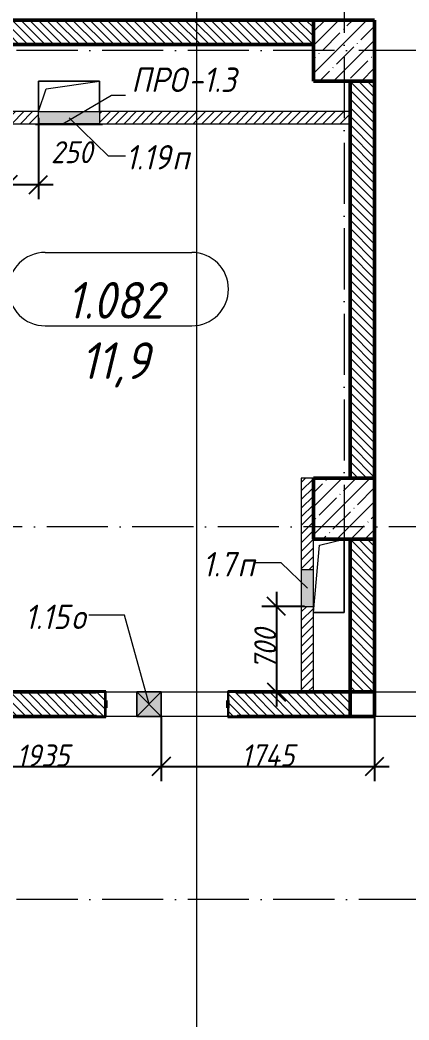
# Model space of a CAD drawing. Header units: millimetres. Extents: x -12989 to 629078, y -109036 to 555275.
# Drawn here: x 593512 to 596695, y 274287 to 282473 of the extents above; entities that cross this region are included whole.
import ezdxf

# ---------------------------------------------------------------- set-up
doc = ezdxf.new("R2010")
doc.units = ezdxf.units.MM
doc.linetypes.add('50_200_ШТРИХ_1Т_ш5_п1_п1_', pattern=[700, 500, -100, 0, -100])
for name, color, linetype, lineweight in [('A-____-____-DIMS', 7, 'Continuous', 9), ('A-DETL-GENF-OTLN', 7, 'Continuous', 9), ('A-FLOR-____-OTLN', 7, 'Continuous', 9), ('A-GENM-____-IDEN', 7, 'Continuous', 9), ('A-GENM-____-MCUT', 7, 'Continuous', 25), ('A-GENM-____-OTLN', 7, 'Continuous', 9), ('A-GENM-____-OTLN-1', 7, 'Continuous', 25), ('A-GLAZ-____-IDEN', 7, 'Continuous', 9), ('A-GLAZ-____-OTLN', 7, 'Continuous', 9), ('A-WALL-____-MCUT-2', 7, 'Continuous', 50), ('A-WALL-____-PATT-1', 7, 'Continuous', 9), ('A-WALL-FNSH-MCUT-1', 7, 'Continuous', 9), ('I-WALL-____-OTLN', 7, 'Continuous', 9), ('S-COLS-____-MCUT', 7, 'Continuous', 50), ('S-COLS-____-OTLN', 7, 'Continuous', 9), ('S-GRID-____-OTLN-1', 7, '50_200_ШТРИХ_1Т_ш5_п1_п1_', 9)]:
    doc.layers.add(name, color=color, linetype=linetype, lineweight=lineweight)
for name, color, linetype, lineweight, true_color in [('A-AREA-IDEN-1', 7, 'Continuous', 9, 0xaaaaaa), ('A-GLAZ-____-OTLN-1', 7, 'Continuous', 9, 0xc0c0c0), ('G-____-____-SYMB-1', 9, 'Continuous', 9, 0x808080)]:
    doc.layers.add(name, color=color, linetype=linetype, lineweight=lineweight, true_color=true_color)
doc.styles.add('ISOCPEUR_I', font='isocpeui.ttf', dxfattribs={"width": 0.9, "height": 2.5})
doc.styles.add('ISOCPEUR_I_10', font='isocpeui.ttf', dxfattribs={"width": 0.9, "height": 180})
doc.styles.add('ISOCPEUR_I_9', font='isocpeui.ttf', dxfattribs={"width": 0.9, "height": 250})
doc.dimstyles.new('ISO-1_8_0_9К_СРЕДНИЙ_Кладочные_3', dxfattribs={"dimscale": 304.8, "dimtxt": 179.276612, "dimasz": 0.492126, "dimexe": 0.393701, "dimexo": 0, "dimgap": 0, "dimtad": 1, "dimdec": 3, "dimrnd": 0.001, "dimdsep": 46, "dimtxsty": 'ISOCPEUR_I_10', "dimblk1": 'OBLIQUE', "dimblk2": 'OBLIQUE', "dimsah": 1, "dimcen": 0.09, "dimdle": 0.393701, "dimazin": 0, "dimtfac": 1, "dimtdec": 4, "dimtix": 1, "dimtmove": 0, "dimatfit": 3, "dimfxl": 1, "dimtvp": 1, "dimtolj": 1, "dimtzin": 0, "dimarcsym": 2})
doc.dimstyles.new('ISO-1_8_0_9К_СРЕДНИЙ_Кладочные_4', dxfattribs={"dimscale": 304.8, "dimtxt": 179.276612, "dimasz": 0.492126, "dimexe": 0.393701, "dimexo": 0, "dimgap": 0, "dimtad": 1, "dimdec": 3, "dimrnd": 0.001, "dimdsep": 46, "dimtxsty": 'ISOCPEUR_I_10', "dimblk1": 'OBLIQUE', "dimblk2": 'OBLIQUE', "dimsah": 1, "dimcen": 0.09, "dimdle": 0.393701, "dimazin": 0, "dimtfac": 1, "dimtdec": 4, "dimtix": 1, "dimtmove": 1, "dimatfit": 3, "dimfxl": 1, "dimtvp": 1, "dimtolj": 1, "dimtzin": 0, "dimarcsym": 2})
pattern_1 = [(135, (513013.31, 265891.49), (-35.35534, -35.35534), [])]
pattern_2 = [(45, (513013.31, 265891.49), (-35.35534, 35.35534), [])]

# ---------------------------------------------------------------- blocks, each defined once
blk = doc.blocks.new('BSC_Колонна _Прямоугольная - 500х500-V19-АР1_План отверстий 1 этажа в осях 1-64_А-ГГ')
at = {"layer": 'S-COLS-____-OTLN'}
h = blk.add_hatch(dxfattribs=at)
h.set_pattern_fill('FP_50', color=256, style=0, pattern_type=2)
h.set_pattern_definition([(45, (-83150, -12581.04), (-114.04925, 114.04925), []), (45, (-83035.95, -12581.04), (-114.04925, 114.04925), [201.613, -40.323, 3.353, -36.97])])
h.paths.add_polyline_path([(-250, -250), (250, -250), (250, 250), (-250, 250)], flags=0)
at = {"layer": 'S-COLS-____-MCUT'}
for p, q in [((250, 250), (-250, 250)), ((-250, 250), (-250, -250)), ((250, -250), (250, 250)), ((-250, -250), (250, -250))]:
    blk.add_line(p, q, dxfattribs=at)
blk = doc.blocks.new('BSC_Колонна _Прямоугольная - 500х500-V26-АР1_План отверстий 1 этажа в осях 1-64_А-ГГ')
at = {"layer": 'S-COLS-____-OTLN'}
h = blk.add_hatch(dxfattribs=at)
h.set_pattern_fill('FP_58', color=256, style=0, pattern_type=2)
h.set_pattern_definition([(45, (-83150, -16331.04), (-114.04925, 114.04925), []), (45, (-83035.95, -16331.04), (-114.04925, 114.04925), [201.613, -40.323, 3.353, -36.97])])
h.paths.add_polyline_path([(-250, -250), (250, -250), (250, 250), (-250, 250)], flags=0)
at = {"layer": 'S-COLS-____-MCUT'}
for p, q in [((250, 250), (-250, 250)), ((-250, 250), (-250, -250)), ((250, -250), (250, 250)), ((-250, -250), (250, -250))]:
    blk.add_line(p, q, dxfattribs=at)
blk = doc.blocks.new('154_Стойка_СКБ_Уголок - СМ-2230_200-28216496-АР1_План отверстий 1 этажа в осях 1-64_А-ГГ')
at = {"layer": 'A-GENM-____-MCUT'}
for p, q in [((125, 156), (125, 81)), ((200, 156), (125, 156)), ((131, 81), (131, 150)), ((131, 150), (200, 150)), ((200, 150), (200, 156)), ((125, 81), (131, 81)), ((131, 19), (125, 19)), ((125, 19), (125, -56)), ((131, -50), (131, 19)), ((125, -56), (200, -56)), ((200, -50), (131, -50)), ((200, -56), (200, -50))]:
    blk.add_line(p, q, dxfattribs=at)
blk = doc.blocks.new('AR_Отверстие Ниша - Лючок-32403071-АР1_План отверстий 1 этажа в осях 1-64_А-ГГ')
at = {"layer": 'A-GLAZ-____-OTLN'}
blk.add_hatch(color=256, dxfattribs=at).paths.add_polyline_path([(-250, 50), (-250, -50), (250, -50), (250, 50)], flags=0)
for p, q in [((-250, 50), (250, 50)), ((-250, -50), (-250, 50)), ((250, 50), (250, -50)), ((250, -50), (-250, -50))]:
    blk.add_line(p, q, dxfattribs=at)
blk = doc.blocks.new('Л_Общий_Лючок - Лючок-29684388-АР1_План отверстий 1 этажа в осях 1-64_А-ГГ')
at = {"layer": 'A-GLAZ-____-OTLN-1'}
blk.add_hatch(color=256, dxfattribs=at).paths.add_polyline_path([(524, -6), (524, 0), (-24, 0), (-24, -6), (500, -6)], flags=0)
at = {"layer": 'A-GLAZ-____-OTLN'}
for p, q in [((-24, 0), (-24, -6)), ((524, 0), (524, -6)), ((-24, -6), (524, -6))]:
    blk.add_line(p, q, dxfattribs=at)
blk = doc.blocks.new('AR_Отверстие Ниша - Лючок-32403755-АР1_План отверстий 1 этажа в осях 1-64_А-ГГ')
at = {"layer": 'A-GLAZ-____-OTLN'}
blk.add_hatch(color=256, dxfattribs=at).paths.add_polyline_path([(150, -50), (150, 50), (-150, 50), (-150, -50)], flags=0)
for p, q in [((150, 50), (-150, 50)), ((-150, 50), (-150, -50)), ((150, -50), (150, 50)), ((-150, -50), (150, -50))]:
    blk.add_line(p, q, dxfattribs=at)
blk = doc.blocks.new('AR_Отверстие прямоугольное _в плите_ - AR_Отверстие прямоугольное _в плите_-30459257-АР1_План отверстий 1 этажа в осях 1-64_А-ГГ')
at = {"layer": 'A-GENM-____-OTLN'}
for p, q in [((250, 125), (-250, 125)), ((-250, 125), (-250, -125)), ((-187.5, 62.5), (250, 125)), ((250, -125), (250, 125)), ((-250, -125), (-187.5, 62.5))]:
    blk.add_line(p, q, dxfattribs=at)
blk = doc.blocks.new('AR_Отверстие прямоугольное _в плите_ - AR_Отверстие прямоугольное _в плите_-30459234-АР1_План отверстий 1 этажа в осях 1-64_А-ГГ')
at = {"layer": 'A-GENM-____-OTLN'}
for p, q in [((-125, -300), (-75, 250)), ((-75, 250), (125, 300)), ((125, -300), (125, 300)), ((-125, -300), (125, -300))]:
    blk.add_line(p, q, dxfattribs=at)
blk = doc.blocks.new('BSC_Колонна _Прямоугольная1 - 200х200 _металл_-35201515-АР1_План отверстий 1 этажа в осях 1-64_А-ГГ')
at = {"layer": 'S-COLS-____-MCUT'}
for p, q in [((100, 100), (-100, 100)), ((-100, 100), (-100, -100)), ((100, -100), (100, 100)), ((-100, -100), (100, -100))]:
    blk.add_line(p, q, dxfattribs=at)
blk = doc.blocks.new('AR_Отверстие прямоугольное _в стене__БезПР - AR_Отверстие прямоугольное _в стене__БезПР-36428014-АР1_План отверстий 1 этажа в осях 1-64_А-ГГ')
at = {"layer": 'A-GLAZ-____-OTLN'}
blk.add_hatch(color=256, dxfattribs=at).paths.add_polyline_path([(100, 100), (-100, 100), (-100, -100), (100, -100)], flags=0)
at = {"layer": 'A-DETL-GENF-OTLN'}
for p, q in [((-100, -100), (-100, 100)), ((-100, 100), (100, 100)), ((100, 100), (-100, -100)), ((-100, 100), (100, -100)), ((100, 100), (-100, 100)), ((-100, 100), (-100, -100)), ((100, 100), (100, -100)), ((100, -100), (100, 100)), ((100, -100), (-100, -100)), ((-100, -100), (100, -100))]:
    blk.add_line(p, q, dxfattribs=at)
blk = doc.blocks.new('_Oblique')
at = {"color": 0, "linetype": 'ByBlock', "lineweight": -2}
blk.add_line((-0.5, -0.5), (0.5, 0.5), dxfattribs=at)
blk = doc.blocks.new('*D5794')
at = {"layer": 'A-____-____-DIMS', "color": 0, "lineweight": -2, "transparency": 16777216}
for p, q in [((593663.3, 281671.2), (593663.3, 281005.4)), ((593413.3, 281231.5), (593413.3, 281005.4)), ((593293.3, 281125.4), (593783.3, 281125.4))]:
    blk.add_line(p, q, dxfattribs=at)
at = {"layer": 'Defpoints', "color": 0, "transparency": 16777216}
for p in [(593663.3, 281671.2), (593413.3, 281231.5), (593663.3, 281125.4)]:
    blk.add_point(p, dxfattribs=at)
at = {"layer": 'A-____-____-DIMS', "color": 0, "lineweight": -2, "transparency": 16777216, "xscale": 150, "yscale": 150, "zscale": 150, "rotation": 180}
blk.add_blockref('_Oblique', (593413.3, 281125.4), dxfattribs=at)
at = {"layer": 'A-____-____-DIMS', "color": 0, "lineweight": -2, "transparency": 16777216, "xscale": 150, "yscale": 150, "zscale": 150}
blk.add_blockref('_Oblique', (593663.3, 281125.4), dxfattribs=at)
at = {"layer": 'A-____-____-DIMS', "color": 0, "transparency": 16777216, "insert": (593765.2, 281480.5), "char_height": 180, "width": 409.578, "attachment_point": 1, "line_spacing_factor": 1.149209, "style": 'ISOCPEUR_I_10'}
blk.add_mtext('\\A1;250', dxfattribs=at)
blk = doc.blocks.new('*D5799')
at = {"layer": 'A-____-____-DIMS', "color": 0, "lineweight": -2, "transparency": 16777216}
for p, q in [((595610.4, 277792.5), (595610.4, 276852.5)), ((595839.8, 277672.5), (595490.4, 277672.5)), ((595716.4, 276972.5), (595490.4, 276972.5))]:
    blk.add_line(p, q, dxfattribs=at)
at = {"layer": 'Defpoints', "color": 0, "transparency": 16777216}
for p in [(595839.8, 277672.5), (595610.4, 276972.5), (595716.4, 276972.5)]:
    blk.add_point(p, dxfattribs=at)
at = {"layer": 'A-____-____-DIMS', "color": 0, "lineweight": -2, "transparency": 16777216, "xscale": 150, "yscale": 150, "zscale": 150}
for p, rotation in [((595610.4, 277672.5), 90), ((595610.4, 276972.5), 270)]:
    blk.add_blockref('_Oblique', p, dxfattribs=dict(at, rotation=rotation))
at = {"layer": 'A-____-____-DIMS', "color": 0, "transparency": 16777216, "insert": (595519.2, 277322.5), "char_height": 180, "width": 409.578, "attachment_point": 5, "rotation": 90, "style": 'ISOCPEUR_I_10'}
blk.add_mtext('\\A1;700', dxfattribs=at)
blk = doc.blocks.new('*D5846')
at = {"layer": 'A-____-____-DIMS', "color": 0, "lineweight": -2, "transparency": 16777216}
for p, q in [((592733.3, 276772.5), (592733.3, 276242.2)), ((594668.3, 276772.5), (594668.3, 276242.2)), ((592613.3, 276362.2), (594788.3, 276362.2))]:
    blk.add_line(p, q, dxfattribs=at)
at = {"layer": 'Defpoints', "color": 0, "transparency": 16777216}
for p in [(592733.3, 276772.5), (594668.3, 276772.5), (594668.3, 276362.2)]:
    blk.add_point(p, dxfattribs=at)
at = {"layer": 'A-____-____-DIMS', "color": 0, "lineweight": -2, "transparency": 16777216, "xscale": 150, "yscale": 150, "zscale": 150, "rotation": 180}
blk.add_blockref('_Oblique', (592733.3, 276362.2), dxfattribs=at)
at = {"layer": 'A-____-____-DIMS', "color": 0, "lineweight": -2, "transparency": 16777216, "xscale": 150, "yscale": 150, "zscale": 150}
blk.add_blockref('_Oblique', (594668.3, 276362.2), dxfattribs=at)
at = {"layer": 'A-____-____-DIMS', "color": 0, "transparency": 16777216, "insert": (593700.8, 276452.2), "char_height": 180, "width": 504.733, "attachment_point": 5, "style": 'ISOCPEUR_I_10'}
blk.add_mtext('\\A1;1935', dxfattribs=at)
blk = doc.blocks.new('*D5847')
at = {"layer": 'A-____-____-DIMS', "color": 0, "lineweight": -2, "transparency": 16777216}
for p, q in [((596413.3, 277161.3), (596413.3, 276242.2)), ((594668.3, 276772.5), (594668.3, 276242.2)), ((594548.3, 276362.2), (596533.3, 276362.2))]:
    blk.add_line(p, q, dxfattribs=at)
at = {"layer": 'Defpoints', "color": 0, "transparency": 16777216}
for p in [(596413.3, 277161.3), (594668.3, 276772.5), (596413.3, 276362.2)]:
    blk.add_point(p, dxfattribs=at)
at = {"layer": 'A-____-____-DIMS', "color": 0, "lineweight": -2, "transparency": 16777216, "xscale": 150, "yscale": 150, "zscale": 150, "rotation": 180}
blk.add_blockref('_Oblique', (594668.3, 276362.2), dxfattribs=at)
at = {"layer": 'A-____-____-DIMS', "color": 0, "lineweight": -2, "transparency": 16777216, "xscale": 150, "yscale": 150, "zscale": 150}
blk.add_blockref('_Oblique', (596413.3, 276362.2), dxfattribs=at)
at = {"layer": 'A-____-____-DIMS', "color": 0, "transparency": 16777216, "insert": (595540.8, 276453.4), "char_height": 180, "width": 521.281, "attachment_point": 5, "style": 'ISOCPEUR_I_10'}
blk.add_mtext('\\A1;1745', dxfattribs=at)
blk = doc.blocks.new('AAR_СКБ_Марка_помещения_1_5 ммп - Номер _ Площадь-27962135-АИ_План этажа_Стены_1')
at = {"layer": 'A-AREA-IDEN-1'}
for p, q in [((-2.987, 3), (3.013, 3)), ((-2.987, 0), (3.013, 0))]:
    blk.add_line(p, q, dxfattribs=at)
for centre, start, end in [((-2.987, 1.5), 90, 270), ((3.013, 1.5), 270, 90)]:
    blk.add_arc(centre, 1.5, start, end, dxfattribs=at)

msp = doc.modelspace()

# ---------------------------------------------------------------- hatches: boundary and pattern name
at = {"layer": 'A-WALL-____-PATT-1'}
h = msp.add_hatch(dxfattribs=at)
h.set_pattern_fill('FP_6', color=256, style=0, pattern_type=2)
h.set_pattern_definition(pattern_1)
h.paths.add_polyline_path([(595913.3109, 282272.5335), (595913.3109, 282472.5335), (591013.3109, 282472.5335), (591013.3109, 282272.5335), (594301.718, 282272.5335)], flags=0)
h = msp.add_hatch(dxfattribs=at)
h.set_pattern_fill('FP_6', color=256, style=0, pattern_type=2)
h.set_pattern_definition(pattern_1)
h.paths.add_polyline_path([(596413.3109, 278722.5335), (596413.3109, 281972.5335), (596213.3109, 281972.5335), (596213.3109, 278722.5335)], flags=0)
h = msp.add_hatch(dxfattribs=at)
h.set_pattern_fill('FP_5', color=256, style=0, pattern_type=2)
h.set_pattern_definition(pattern_2)
h.paths.add_polyline_path([(596213.3109, 281622.5335), (596213.3109, 281722.5335), (594163.3109, 281722.5335), (594163.3109, 281622.5335), (594301.718, 281622.5335)], flags=0)
h.paths.add_polyline_path([(593413.3109, 281622.5335), (593663.3109, 281622.5335), (593663.3109, 281722.5335), (593013.3109, 281722.5335), (593013.3109, 281622.5335), (593313.3109, 281622.5335)], flags=0)
h.paths.add_polyline_path([(592513.3109, 281622.5335), (592513.3109, 281722.5335), (591013.3109, 281722.5335), (591013.3109, 281622.5335), (591113.3109, 281622.5335)], flags=0)
h = msp.add_hatch(dxfattribs=at)
h.set_pattern_fill('FP_5', color=256, style=0, pattern_type=2)
h.set_pattern_definition(pattern_2)
h.paths.add_polyline_path([(595813.3109, 276972.5335), (595913.3109, 276972.5335), (595913.3109, 277672.5335), (595813.3109, 277672.5335)], flags=0)
h.paths.add_polyline_path([(595813.3109, 277972.5335), (595913.3109, 277972.5335), (595913.3109, 278722.5335), (595813.3109, 278722.5335), (595813.3109, 278222.5335)], flags=0)
h = msp.add_hatch(dxfattribs=at)
h.set_pattern_fill('FP_6', color=256, style=0, pattern_type=2)
h.set_pattern_definition(pattern_1)
h.paths.add_polyline_path([(596413.3109, 276972.5335), (596413.3109, 278222.5335), (596213.3109, 278222.5335), (596213.3109, 276972.5335)], flags=0)
h = msp.add_hatch(dxfattribs=at)
h.set_pattern_fill('FP_6', color=256, style=0, pattern_type=2)
h.set_pattern_definition(pattern_1)
h.paths.add_polyline_path([(595288.3109, 276772.5335), (596213.3109, 276772.5335), (596213.3109, 276972.5335), (595219.3109, 276972.5335), (595219.3109, 276903.5335), (595213.3109, 276903.5335), (595213.3109, 276841.5335), (595219.3109, 276841.5335), (595219.3109, 276772.5335)], flags=0)
h.paths.add_polyline_path([(594138.3109, 276772.5335), (594207.3109, 276772.5335), (594207.3109, 276841.5335), (594213.3109, 276841.5335), (594213.3109, 276903.5335), (594207.3109, 276903.5335), (594207.3109, 276972.5335), (593119.3109, 276972.5335), (593119.3109, 276903.5335), (593113.3109, 276903.5335), (593113.3109, 276841.5335), (593119.3109, 276841.5335), (593119.3109, 276772.5335), (593188.3109, 276772.5335)], flags=0)
h.paths.add_polyline_path([(590766.7895, 276772.5335), (591957.3109, 276772.5335), (591957.3109, 276841.5335), (591963.3109, 276841.5335), (591963.3109, 276903.5335), (591957.3109, 276903.5335), (591957.3109, 276972.5335), (590613.3109, 276972.5335), (590613.3109, 276772.5335)], flags=0)

# ---------------------------------------------------------------- linework, layer by layer
at = {"layer": 'A-FLOR-____-OTLN'}
for p, q in [((593663.3109, 281972.5335), (594163.3109, 281972.5335)), ((593663.3109, 281722.5335), (593663.3109, 281972.5335)), ((594163.3109, 281972.5335), (594163.3109, 281722.5335)), ((596163.3109, 278222.5335), (596163.3109, 277622.5335)), ((596163.3109, 277622.5335), (595913.3109, 277622.5335))]:
    msp.add_line(p, q, dxfattribs=at)
at = {"layer": 'A-GENM-____-IDEN'}
for p, q in [((593863.2985, 281622.5335), (594261.982, 281856.1466)), ((594261.982, 281856.1466), (594376.2917, 281856.1466))]:
    msp.add_line(p, q, dxfattribs=at)
at = {"layer": 'A-GLAZ-____-IDEN'}
for p, q in [((593913.3109, 281672.5335), (594234.8013, 281361.0335)), ((594234.8013, 281361.0335), (594376.2917, 281361.0335)), ((595649.0825, 278029.901), (595434.8541, 278029.901)), ((595863.3109, 277822.5335), (595649.0825, 278029.901)), ((594366.2135, 277599.5335), (594074.708, 277599.5335)), ((594568.3109, 276872.5335), (594366.2135, 277599.5335))]:
    msp.add_line(p, q, dxfattribs=at)
at = {"layer": 'A-WALL-____-MCUT-2'}
for p, q in [((595913.3109, 282472.5335), (591013.3109, 282472.5335)), ((591013.3109, 282272.5335), (595913.3109, 282272.5335)), ((596213.3109, 281972.5335), (596213.3109, 278722.5335)), ((596413.3109, 278722.5335), (596413.3109, 281972.5335)), ((596213.3109, 278222.5335), (596213.3109, 276972.5335)), ((596413.3109, 276972.5335), (596413.3109, 278222.5335)), ((594138.3109, 276972.5335), (593188.3109, 276972.5335)), ((596213.3109, 276972.5335), (595288.3109, 276972.5335)), ((594213.3109, 276841.5335), (594213.3109, 276903.5335)), ((595213.3109, 276903.5335), (595213.3109, 276841.5335)), ((593188.3109, 276772.5335), (594138.3109, 276772.5335)), ((595288.3109, 276772.5335), (596213.3109, 276772.5335))]:
    msp.add_line(p, q, dxfattribs=at)
at = {"layer": 'A-WALL-FNSH-MCUT-1'}
for p, q in [((593663.3109, 281722.5335), (593013.3109, 281722.5335)), ((596213.3109, 281722.5335), (594163.3109, 281722.5335)), ((593413.3109, 281622.5335), (593663.3109, 281622.5335)), ((594163.3109, 281622.5335), (596213.3109, 281622.5335)), ((595813.3109, 278722.5335), (595813.3109, 277972.5335)), ((595913.3109, 278722.5335), (595813.3109, 278722.5335)), ((595913.3109, 277972.5335), (595913.3109, 278222.5335)), ((595813.3109, 277672.5335), (595813.3109, 276972.5335)), ((595913.3109, 276972.5335), (595913.3109, 277672.5335))]:
    msp.add_line(p, q, dxfattribs=at)
at = {"layer": 'G-____-____-SYMB-1'}
msp.add_line((594956.3086, 311297.8177), (594956.3086, 261103.0337), dxfattribs=at)
at = {"layer": 'I-WALL-____-OTLN'}
for p, q in [((594213.3109, 276972.5335), (594468.3109, 276972.5335)), ((594668.3109, 276972.5335), (595213.3109, 276972.5335)), ((596413.3109, 276972.5335), (601213.3109, 276972.5335)), ((594468.3109, 276772.5335), (594213.3109, 276772.5335)), ((595213.3109, 276772.5335), (594668.3109, 276772.5335)), ((601213.3109, 276772.5335), (596413.3109, 276772.5335))]:
    msp.add_line(p, q, dxfattribs=at)
at = {"layer": 'S-GRID-____-OTLN-1'}
for p, q in [((596163.3109, 315772.4512), (596163.3109, 277714.2258)), ((617087.7175, 282222.5335), (580340.0813, 282222.5335)), ((603332.0982, 278322.5335), (580340.0813, 278322.5335)), ((617087.7175, 275272.5335), (508556.9485, 275272.5335))]:
    msp.add_line(p, q, dxfattribs=at)

# ---------------------------------------------------------------- block references
at = {"layer": 'A-AREA-IDEN-1', "xscale": 199.9999999999999, "yscale": 199.9999999999999, "zscale": 199.9999999999999}
msp.add_blockref('AAR_СКБ_Марка_помещения_1_5 ммп - Номер _ Площадь-27962135-АИ_План этажа_Стены_1', (594314.9947, 279969.61), dxfattribs=at)
at = {"layer": 'A-GENM-____-OTLN'}
for name, p in [('AR_Отверстие прямоугольное _в плите_ - AR_Отверстие прямоугольное _в плите_-30459257-АР1_План отверстий 1 этажа в осях 1-64_А-ГГ', (593913.3109, 281847.5335)), ('AR_Отверстие прямоугольное _в плите_ - AR_Отверстие прямоугольное _в плите_-30459234-АР1_План отверстий 1 этажа в осях 1-64_А-ГГ', (596038.3109, 277922.5335))]:
    msp.add_blockref(name, p, dxfattribs=at)
at = {"layer": 'A-GENM-____-OTLN-1', "rotation": 180}
msp.add_blockref('154_Стойка_СКБ_Уголок - СМ-2230_200-28216496-АР1_План отверстий 1 этажа в осях 1-64_А-ГГ', (594338.3109, 276922.5335), dxfattribs=at)
at = {"layer": 'A-GENM-____-OTLN-1'}
msp.add_blockref('154_Стойка_СКБ_Уголок - СМ-2230_200-28216496-АР1_План отверстий 1 этажа в осях 1-64_А-ГГ', (595088.3109, 276822.5335), dxfattribs=at)
at = {"layer": 'A-GLAZ-____-OTLN'}
for name, p, rotation in [('AR_Отверстие Ниша - Лючок-32403071-АР1_План отверстий 1 этажа в осях 1-64_А-ГГ', (593913.3109, 281672.5335), 180), ('AR_Отверстие Ниша - Лючок-32403755-АР1_План отверстий 1 этажа в осях 1-64_А-ГГ', (595863.3109, 277822.5335), 270), ('AR_Отверстие прямоугольное _в стене__БезПР - AR_Отверстие прямоугольное _в стене__БезПР-36428014-АР1_План отверстий 1 этажа в осях 1-64_А-ГГ', (594568.3109, 276872.5335), 180)]:
    msp.add_blockref(name, p, dxfattribs=dict(at, rotation=rotation))
msp.add_blockref('Л_Общий_Лючок - Лючок-29684388-АР1_План отверстий 1 этажа в осях 1-64_А-ГГ', (593663.3109, 281622.5335), dxfattribs=at)
at = {"layer": 'S-COLS-____-OTLN'}
for name, p in [('BSC_Колонна _Прямоугольная - 500х500-V26-АР1_План отверстий 1 этажа в осях 1-64_А-ГГ', (596163.3109, 282222.5335)), ('BSC_Колонна _Прямоугольная - 500х500-V19-АР1_План отверстий 1 этажа в осях 1-64_А-ГГ', (596163.3109, 278472.5335))]:
    msp.add_blockref(name, p, dxfattribs=at)
at = {"layer": 'S-COLS-____-OTLN', "rotation": 180}
msp.add_blockref('BSC_Колонна _Прямоугольная1 - 200х200 _металл_-35201515-АР1_План отверстий 1 этажа в осях 1-64_А-ГГ', (596313.3109, 276872.5335), dxfattribs=at)

# ---------------------------------------------------------------- texts
at = {"layer": 'A-AREA-IDEN-1', "char_height": 300, "attachment_point": 8, "line_spacing_factor": 1.139951, "style": 'ISOCPEUR_I'}
for s, insert, width in [('\\pxqc,t8.46667,16.93333,25.4,33.86667,42.33333,50.8,59.26667,67.73333,76.2,84.66667,93.13333,101.6,110.06667,118.53333,127,135.46667,143.93333,152.4,160.86667,169.33333,177.8,186.26667,194.73333,203.2,211.66667,220.13333,228.6,237.06667,245.53333,254,262.46667,270.93333;{1.082}', (594289.5656, 280027.9398), 900), ('\\pxqc,t8.46667,16.93333,25.4,33.86667,42.33333,50.8,59.26667,67.73333,76.2,84.66667,93.13333,101.6,110.06667,118.53333,127,135.46667,143.93333,152.4,160.86667,169.33333,177.8,186.26667,194.73333,203.2,211.66667,220.13333,228.6,237.06667,245.53333,254,262.46667,270.93333;{11,9}', (594290.5656, 279463.9919), 648)]:
    msp.add_mtext(s, dxfattribs=dict(at, insert=insert, width=width))
at = {"layer": 'A-GENM-____-IDEN', "char_height": 200, "attachment_point": 1, "style": 'ISOCPEUR_I_9'}
for s, insert, width in [('ПРО', (594423.435, 282083.2628), 562.784625), ('-1.3', (594887.7788, 282083.2628), 505.063125)]:
    msp.add_mtext(s, dxfattribs=dict(at, insert=insert, width=width))
at = {"layer": 'A-GLAZ-____-IDEN', "char_height": 200, "attachment_point": 1, "style": 'ISOCPEUR_I_9'}
for s, insert, width in [('1.19', (594376.2917, 281448.6481), 461.772), ('\\fISOCPEUR|b0|i1|c204|p34|;\\W.9;п', (594757.2917, 281448.6481), 158.734125), ('1.7', (595005.8963, 278117.5156), 346.329), ('\\fISOCPEUR|b0|i1|c204|p34|;\\W.9;п', (595291.6463, 278117.5156), 158.734125), ('1.15', (593550.3494, 277687.1481), 461.772), ('\\fISOCPEUR|b0|i1|c204|p34|;\\W.9;о', (593931.3494, 277687.1481), 158.734125)]:
    msp.add_mtext(s, dxfattribs=dict(at, insert=insert, width=width))

# ---------------------------------------------------------------- dimensions: what is measured, and where the dimension line sits
at = {"layer": 'A-____-____-DIMS'}
dim = msp.add_linear_dim(base=(593663.3109, 281125.3851), p1=(593413.3109, 281231.4511), p2=(593663.3109, 281671.1835), dimstyle='ISO-1_8_0_9К_СРЕДНИЙ_Кладочные_4', override={"dimpost": '<>', "dimfxl": 505.830568}, dxfattribs=at)
dim.commit()
dim.dimension.update_dxf_attribs({"geometry": '*D5794', "text_midpoint": (593970.0285, 281240.5471), "dimtype": 160})
dim = msp.add_linear_dim(base=(595610.3657, 276972.5335), p1=(595839.7989, 277672.5335), p2=(595716.4317, 276972.5335), angle=90, dimstyle='ISO-1_8_0_9К_СРЕДНИЙ_Кладочные_3', override={"dimpost": '<>', "dimfxl": 710.787931}, dxfattribs=at)
dim.commit()
dim.dimension.update_dxf_attribs({"geometry": '*D5799', "text_midpoint": (595519.2066, 277322.5335)})
for base, p1, p2, override, picture, middle in [((596413.3109, 276362.2203), (594668.3109, 276772.5335), (596413.3109, 277161.2854), {"dimpost": '<>', "dimfxl": 1787.778793}, '*D5847', (595540.8109, 276453.3794)), ((594668.3109, 276362.2203), (592733.3109, 276772.5335), (594668.3109, 276772.5335), {"dimpost": '<>', "dimfxl": 1935}, '*D5846', (593700.8109, 276452.2203))]:
    dim = msp.add_linear_dim(base=base, p1=p1, p2=p2, dimstyle='ISO-1_8_0_9К_СРЕДНИЙ_Кладочные_3', override=override, dxfattribs=at)
    dim.commit()
    dim.dimension.update_dxf_attribs({"geometry": picture, "text_midpoint": middle})

doc.saveas('drawing.dxf')
